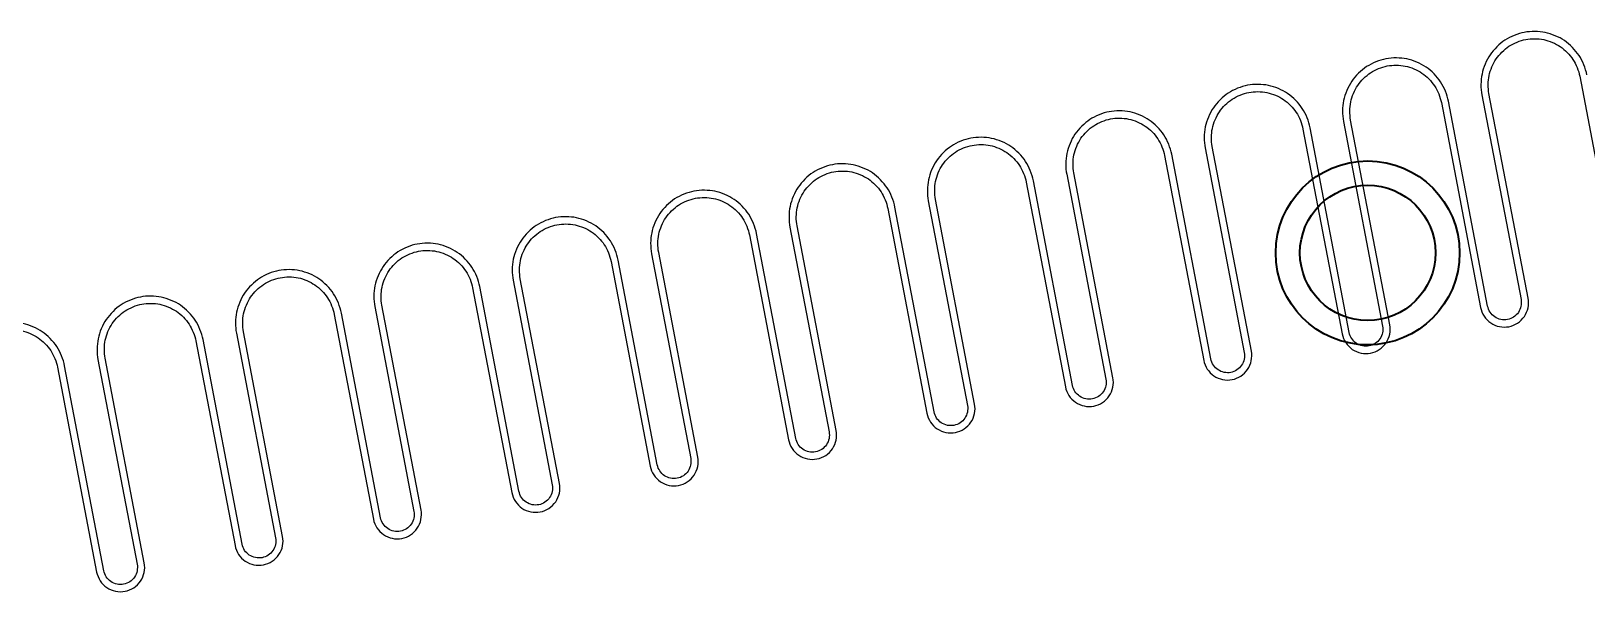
# Model space of a CAD drawing. Header units: millimetres. Extents: x -605 to 8012, y -2292 to 5879.
# Drawn here: x 818.7 to 979.1, y 1654 to 1711.8 of the extents above; entities that cross this region are included whole.
import ezdxf

# ---------------------------------------------------------------- set-up
doc = ezdxf.new("R2010")
doc.units = ezdxf.units.MM
doc.header["$LTSCALE"] = 5
doc.layers.get('0').update_dxf_attribs({"lineweight": 25})
doc.layers.add('Arestas Visíveis', color=7, linetype='Continuous', lineweight=35)

msp = doc.modelspace()

# ---------------------------------------------------------------- linework, layer by layer
for p, q in [((978.35461, 1707.19976), (982.39098, 1686.09416)), ((968.26368, 1705.2699), (972.30006, 1684.16431)), ((973.03671, 1684.30519), (969.00033, 1705.41078)), ((964.08934, 1704.47157), (968.12571, 1683.36598)), ((968.86236, 1683.50686), (964.82598, 1704.61245)), ((949.82406, 1701.74338), (953.86044, 1680.63779)), ((954.59709, 1680.77867), (950.56071, 1701.88427)), ((953.99841, 1702.54171), (958.03478, 1681.43612)), ((958.77143, 1681.577), (954.73506, 1702.6826)), ((944.50616, 1678.84882), (940.46978, 1699.95441)), ((935.55879, 1699.0152), (939.59516, 1677.9096)), ((940.33181, 1678.05049), (936.29544, 1699.15608)), ((939.73313, 1699.81353), (943.76951, 1678.70793)), ((925.46786, 1697.08534), (929.50424, 1675.97975)), ((930.24088, 1676.12063), (926.20451, 1697.22622)), ((921.29351, 1696.28701), (925.32989, 1675.18142)), ((926.06654, 1675.3223), (922.03016, 1696.42789)), ((907.02824, 1693.55882), (911.06461, 1672.45323)), ((911.80126, 1672.59411), (907.76489, 1693.69971)), ((911.20259, 1694.35715), (915.23896, 1673.25156)), ((915.97561, 1673.39244), (911.93924, 1694.49804)), ((892.76297, 1690.83064), (896.79934, 1669.72504)), ((897.53599, 1669.86593), (893.49962, 1690.97152)), ((896.93731, 1691.62897), (900.97369, 1670.52337)), ((901.71034, 1670.66426), (897.67396, 1691.76985)), ((882.67204, 1688.90078), (886.70841, 1667.79519)), ((887.44506, 1667.93607), (883.40869, 1689.04166)), ((878.49769, 1688.10245), (882.53407, 1666.99686)), ((883.27072, 1667.13774), (879.23434, 1688.24333)), ((869.00544, 1664.40955), (864.96907, 1685.51515)), ((868.40676, 1686.17259), (872.44314, 1665.067)), ((873.17979, 1665.20788), (869.14341, 1686.31348)), ((864.23242, 1685.37426), (868.26879, 1664.26867)), ((849.96714, 1682.64608), (854.00352, 1661.54048)), ((854.74017, 1661.68137), (850.70379, 1682.78696)), ((854.14149, 1683.44441), (858.17787, 1662.33881)), ((858.91451, 1662.4797), (854.87814, 1683.58529)), ((839.87622, 1680.71622), (843.91259, 1659.61063)), ((844.64924, 1659.75151), (840.61287, 1680.8571)), ((835.70187, 1679.91789), (839.73825, 1658.8123)), ((840.47489, 1658.95318), (836.43852, 1680.05877)), ((825.61094, 1677.98803), (829.64732, 1656.88244)), ((830.38397, 1657.02332), (826.34759, 1678.12892)), ((821.4366, 1677.1897), (825.47297, 1656.08411)), ((826.20962, 1656.22499), (822.17325, 1677.33059))]:
    msp.add_line(p, q)
for points, knots in [([(979.09126, 1707.34064), (978.96348, 1708.00877), (978.65668, 1708.76522), (977.9092, 1709.90197), (977.33628, 1710.48342), (976.21068, 1711.2476), (975.45886, 1711.56555), (974.12651, 1711.84081), (973.31024, 1711.84684), (971.97397, 1711.59128), (971.21752, 1711.28448), (970.08077, 1710.537), (969.49932, 1709.96408), (968.73514, 1708.83848), (968.4172, 1708.08666), (968.14193, 1706.75431), (968.1359, 1705.93804), (968.26368, 1705.2699)], [0.1632585114, 0.1632585114, 0.1632585114, 0.1632585114, 0.2040731447, 0.2040731447, 0.244887774, 0.244887774, 0.2857024023, 0.2857024023, 0.3265170254, 0.3265170254, 0.367331646, 0.367331646, 0.4081462719, 0.4081462719, 0.4489609036, 0.4489609036, 0.4897755393, 0.4897755393, 0.4897755393, 0.4897755393]), ([(969.00033, 1705.41078), (968.88994, 1705.988), (968.89515, 1706.69321), (969.13296, 1707.84426), (969.40764, 1708.49379), (970.06783, 1709.46623), (970.57017, 1709.9612), (971.55225, 1710.60696), (972.20576, 1710.87202), (973.3602, 1711.0928), (974.06541, 1711.08759), (975.21646, 1710.84978), (975.86599, 1710.5751), (976.83843, 1709.91491), (977.3334, 1709.41257), (977.97916, 1708.43049), (978.24422, 1707.77698), (978.35461, 1707.19976)], [0.1410440705, 0.1410440705, 0.1410440705, 0.1410440705, 0.1763050927, 0.1763050927, 0.2115661115, 0.2115661115, 0.2468271294, 0.2468271294, 0.2820881428, 0.2820881428, 0.3173491542, 0.3173491542, 0.3526101701, 0.3526101701, 0.3878711909, 0.3878711909, 0.4231322152, 0.4231322152, 0.4231322152, 0.4231322152]), ([(964.82598, 1704.61245), (964.69821, 1705.28059), (964.3914, 1706.03703), (963.64393, 1707.17378), (963.071, 1707.75524), (961.94541, 1708.51942), (961.19358, 1708.83736), (959.86123, 1709.11262), (959.04496, 1709.11865), (957.70869, 1708.86309), (956.95225, 1708.55629), (955.8155, 1707.80882), (955.23404, 1707.23589), (954.46986, 1706.1103), (954.15192, 1705.35847), (953.87666, 1704.02612), (953.87063, 1703.20985), (953.99841, 1702.54171)], [0.1632585114, 0.1632585114, 0.1632585114, 0.1632585114, 0.2040731471, 0.2040731471, 0.2448877788, 0.2448877788, 0.2857024047, 0.2857024047, 0.3265170254, 0.3265170254, 0.367331646, 0.367331646, 0.4081462719, 0.4081462719, 0.4489609036, 0.4489609036, 0.4897755393, 0.4897755393, 0.4897755393, 0.4897755393]), ([(954.73506, 1702.6826), (954.62467, 1703.25982), (954.62987, 1703.96502), (954.86768, 1705.11608), (955.14236, 1705.76561), (955.80256, 1706.73804), (956.3049, 1707.23301), (957.28697, 1707.87877), (957.94049, 1708.14383), (959.09493, 1708.36462), (959.80013, 1708.35941), (960.95119, 1708.1216), (961.60072, 1707.84692), (962.57315, 1707.18672), (963.06812, 1706.68438), (963.71389, 1705.70231), (963.97894, 1705.04879), (964.08934, 1704.47157)], [0.1410440705, 0.1410440705, 0.1410440705, 0.1410440705, 0.1763050948, 0.1763050948, 0.2115661156, 0.2115661156, 0.2468271314, 0.2468271314, 0.2820881428, 0.2820881428, 0.3173491542, 0.3173491542, 0.3526101701, 0.3526101701, 0.3878711909, 0.3878711909, 0.4231322152, 0.4231322152, 0.4231322152, 0.4231322152]), ([(950.56071, 1701.88427), (950.43293, 1702.5524), (950.12613, 1703.30884), (949.37866, 1704.4456), (948.80573, 1705.02705), (947.68014, 1705.79123), (946.92831, 1706.10917), (945.59596, 1706.38444), (944.77969, 1706.39046), (943.44342, 1706.13491), (942.68698, 1705.8281), (941.55022, 1705.08063), (940.96877, 1704.5077), (940.20459, 1703.38211), (939.88665, 1702.63028), (939.61138, 1701.29793), (939.60536, 1700.48166), (939.73313, 1699.81353)], [0.1632585114, 0.1632585114, 0.1632585114, 0.1632585114, 0.2040731471, 0.2040731471, 0.2448877788, 0.2448877788, 0.2857024047, 0.2857024047, 0.3265170254, 0.3265170254, 0.367331646, 0.367331646, 0.4081462719, 0.4081462719, 0.4489609036, 0.4489609036, 0.4897755393, 0.4897755393, 0.4897755393, 0.4897755393]), ([(940.46978, 1699.95441), (940.35939, 1700.53163), (940.3646, 1701.23683), (940.60241, 1702.38789), (940.87709, 1703.03742), (941.53729, 1704.00985), (942.03962, 1704.50482), (943.0217, 1705.15059), (943.67521, 1705.41564), (944.82966, 1705.63643), (945.53486, 1705.63122), (946.68592, 1705.39341), (947.33544, 1705.11873), (948.30788, 1704.45853), (948.80285, 1703.9562), (949.44861, 1702.97412), (949.71367, 1702.32061), (949.82406, 1701.74338)], [0.1410440705, 0.1410440705, 0.1410440705, 0.1410440705, 0.1763050927, 0.1763050927, 0.2115661115, 0.2115661115, 0.2468271294, 0.2468271294, 0.2820881428, 0.2820881428, 0.3173491542, 0.3173491542, 0.3526101701, 0.3526101701, 0.3878711909, 0.3878711909, 0.4231322152, 0.4231322152, 0.4231322152, 0.4231322152]), ([(936.29544, 1699.15608), (936.16766, 1699.82421), (935.86085, 1700.58066), (935.11338, 1701.71741), (934.54045, 1702.29886), (933.41486, 1703.06304), (932.66303, 1703.38099), (931.33068, 1703.65625), (930.51441, 1703.66228), (929.17814, 1703.40672), (928.4217, 1703.09992), (927.28495, 1702.35244), (926.70349, 1701.77952), (925.93932, 1700.65392), (925.62137, 1699.9021), (925.34611, 1698.56975), (925.34008, 1697.75348), (925.46786, 1697.08534)], [0.1632585114, 0.1632585114, 0.1632585114, 0.1632585114, 0.2040731471, 0.2040731471, 0.2448877788, 0.2448877788, 0.2857024047, 0.2857024047, 0.3265170254, 0.3265170254, 0.367331646, 0.367331646, 0.4081462719, 0.4081462719, 0.4489609036, 0.4489609036, 0.4897755393, 0.4897755393, 0.4897755393, 0.4897755393]), ([(926.20451, 1697.22622), (926.09412, 1697.80344), (926.09933, 1698.50865), (926.33713, 1699.6597), (926.61181, 1700.30923), (927.27201, 1701.28167), (927.77435, 1701.77664), (928.75642, 1702.4224), (929.40994, 1702.68746), (930.56438, 1702.90824), (931.26958, 1702.90303), (932.42064, 1702.66522), (933.07017, 1702.39054), (934.0426, 1701.73035), (934.53757, 1701.22801), (935.18334, 1700.24593), (935.4484, 1699.59242), (935.55879, 1699.0152)], [0.1410440705, 0.1410440705, 0.1410440705, 0.1410440705, 0.1763050927, 0.1763050927, 0.2115661115, 0.2115661115, 0.2468271294, 0.2468271294, 0.2820881428, 0.2820881428, 0.3173491542, 0.3173491542, 0.3526101701, 0.3526101701, 0.3878711909, 0.3878711909, 0.4231322152, 0.4231322152, 0.4231322152, 0.4231322152]), ([(922.03016, 1696.42789), (921.90238, 1697.09603), (921.59558, 1697.85247), (920.84811, 1698.98922), (920.27518, 1699.57068), (919.14959, 1700.33486), (918.39776, 1700.6528), (917.06541, 1700.92806), (916.24914, 1700.93409), (914.91287, 1700.67853), (914.15643, 1700.37173), (913.01967, 1699.62426), (912.43822, 1699.05133), (911.67404, 1697.92574), (911.3561, 1697.17391), (911.08084, 1695.84156), (911.07481, 1695.02529), (911.20259, 1694.35715)], [0.1632585114, 0.1632585114, 0.1632585114, 0.1632585114, 0.2040731471, 0.2040731471, 0.2448877788, 0.2448877788, 0.2857024047, 0.2857024047, 0.3265170254, 0.3265170254, 0.367331646, 0.367331646, 0.4081462719, 0.4081462719, 0.4489609036, 0.4489609036, 0.4897755393, 0.4897755393, 0.4897755393, 0.4897755393]), ([(911.93924, 1694.49804), (911.82884, 1695.07526), (911.83405, 1695.78046), (912.07186, 1696.93152), (912.34654, 1697.58105), (913.00674, 1698.55348), (913.50907, 1699.04845), (914.49115, 1699.69421), (915.14466, 1699.95927), (916.29911, 1700.18006), (917.00431, 1700.17485), (918.15537, 1699.93704), (918.8049, 1699.66236), (919.77733, 1699.00216), (920.2723, 1698.49982), (920.91806, 1697.51775), (921.18312, 1696.86423), (921.29351, 1696.28701)], [0.1410440705, 0.1410440705, 0.1410440705, 0.1410440705, 0.1763050927, 0.1763050927, 0.2115661115, 0.2115661115, 0.2468271294, 0.2468271294, 0.2820881428, 0.2820881428, 0.3173491542, 0.3173491542, 0.3526101701, 0.3526101701, 0.3878711909, 0.3878711909, 0.4231322152, 0.4231322152, 0.4231322152, 0.4231322152]), ([(907.76489, 1693.69971), (907.63711, 1694.36784), (907.33031, 1695.12428), (906.58283, 1696.26104), (906.00991, 1696.84249), (904.88431, 1697.60667), (904.13249, 1697.92461), (902.80014, 1698.19988), (901.98387, 1698.2059), (900.6476, 1697.95035), (899.89115, 1697.64354), (898.7544, 1696.89607), (898.17295, 1696.32314), (897.40877, 1695.19755), (897.09083, 1694.44572), (896.81556, 1693.11337), (896.80953, 1692.2971), (896.93731, 1691.62897)], [0.1632585114, 0.1632585114, 0.1632585114, 0.1632585114, 0.2040731471, 0.2040731471, 0.2448877788, 0.2448877788, 0.2857024047, 0.2857024047, 0.3265170254, 0.3265170254, 0.367331646, 0.367331646, 0.4081462719, 0.4081462719, 0.4489609036, 0.4489609036, 0.4897755393, 0.4897755393, 0.4897755393, 0.4897755393]), ([(897.67396, 1691.76985), (897.56357, 1692.34707), (897.56878, 1693.05227), (897.80659, 1694.20333), (898.08127, 1694.85286), (898.74146, 1695.82529), (899.2438, 1696.32026), (900.22588, 1696.96603), (900.87939, 1697.23108), (902.03384, 1697.45187), (902.73904, 1697.44666), (903.89009, 1697.20885), (904.53962, 1696.93417), (905.51206, 1696.27397), (906.00703, 1695.77164), (906.65279, 1694.78956), (906.91785, 1694.13605), (907.02824, 1693.55882)], [0.1410440705, 0.1410440705, 0.1410440705, 0.1410440705, 0.1763050948, 0.1763050948, 0.2115661156, 0.2115661156, 0.2468271314, 0.2468271314, 0.2820881428, 0.2820881428, 0.3173491542, 0.3173491542, 0.3526101701, 0.3526101701, 0.3878711909, 0.3878711909, 0.4231322152, 0.4231322152, 0.4231322152, 0.4231322152]), ([(893.49962, 1690.97152), (893.37184, 1691.63965), (893.06503, 1692.3961), (892.31756, 1693.53285), (891.74463, 1694.1143), (890.61904, 1694.87848), (889.86721, 1695.19643), (888.53486, 1695.47169), (887.71859, 1695.47772), (886.38232, 1695.22216), (885.62588, 1694.91536), (884.48913, 1694.16788), (883.90767, 1693.59496), (883.14349, 1692.46936), (882.82555, 1691.71754), (882.55029, 1690.38519), (882.54426, 1689.56892), (882.67204, 1688.90078)], [0.1632585114, 0.1632585114, 0.1632585114, 0.1632585114, 0.2040731471, 0.2040731471, 0.2448877788, 0.2448877788, 0.2857024047, 0.2857024047, 0.3265170254, 0.3265170254, 0.367331646, 0.367331646, 0.4081462719, 0.4081462719, 0.4489609036, 0.4489609036, 0.4897755393, 0.4897755393, 0.4897755393, 0.4897755393]), ([(883.40869, 1689.04166), (883.2983, 1689.61888), (883.3035, 1690.32409), (883.54131, 1691.47514), (883.81599, 1692.12467), (884.47619, 1693.09711), (884.97853, 1693.59208), (885.9606, 1694.23784), (886.61412, 1694.5029), (887.76856, 1694.72368), (888.47376, 1694.71847), (889.62482, 1694.48066), (890.27435, 1694.20598), (891.24678, 1693.54579), (891.74175, 1693.04345), (892.38752, 1692.06137), (892.65257, 1691.40786), (892.76297, 1690.83064)], [0.1410440705, 0.1410440705, 0.1410440705, 0.1410440705, 0.1763050948, 0.1763050948, 0.2115661156, 0.2115661156, 0.2468271314, 0.2468271314, 0.2820881428, 0.2820881428, 0.3173491542, 0.3173491542, 0.3526101701, 0.3526101701, 0.3878711909, 0.3878711909, 0.4231322152, 0.4231322152, 0.4231322152, 0.4231322152]), ([(879.23434, 1688.24333), (879.10656, 1688.91147), (878.79976, 1689.66791), (878.05229, 1690.80466), (877.47936, 1691.38612), (876.35377, 1692.1503), (875.60194, 1692.46824), (874.26959, 1692.7435), (873.45332, 1692.74953), (872.11705, 1692.49397), (871.36061, 1692.18717), (870.22385, 1691.4397), (869.6424, 1690.86677), (868.87822, 1689.74118), (868.56028, 1688.98935), (868.28501, 1687.657), (868.27899, 1686.84073), (868.40676, 1686.17259)], [0.1632585114, 0.1632585114, 0.1632585114, 0.1632585114, 0.2040731471, 0.2040731471, 0.2448877788, 0.2448877788, 0.2857024047, 0.2857024047, 0.3265170254, 0.3265170254, 0.367331646, 0.367331646, 0.4081462719, 0.4081462719, 0.4489609036, 0.4489609036, 0.4897755393, 0.4897755393, 0.4897755393, 0.4897755393]), ([(869.14341, 1686.31348), (869.03302, 1686.8907), (869.03823, 1687.5959), (869.27604, 1688.74696), (869.55072, 1689.39649), (870.21092, 1690.36892), (870.71325, 1690.86389), (871.69533, 1691.50965), (872.34884, 1691.77471), (873.50329, 1691.9955), (874.20849, 1691.99029), (875.35955, 1691.75248), (876.00907, 1691.4778), (876.98151, 1690.8176), (877.47648, 1690.31526), (878.12224, 1689.33319), (878.3873, 1688.67967), (878.49769, 1688.10245)], [0.1410440705, 0.1410440705, 0.1410440705, 0.1410440705, 0.1763050948, 0.1763050948, 0.2115661156, 0.2115661156, 0.2468271314, 0.2468271314, 0.2820881428, 0.2820881428, 0.3173491542, 0.3173491542, 0.3526101701, 0.3526101701, 0.3878711909, 0.3878711909, 0.4231322152, 0.4231322152, 0.4231322152, 0.4231322152]), ([(864.96907, 1685.51515), (864.84129, 1686.18328), (864.53448, 1686.93972), (863.78701, 1688.07648), (863.21408, 1688.65793), (862.08849, 1689.42211), (861.33666, 1689.74005), (860.00431, 1690.01532), (859.18804, 1690.02134), (857.85177, 1689.76579), (857.09533, 1689.45898), (855.95858, 1688.71151), (855.37713, 1688.13858), (854.61295, 1687.01299), (854.295, 1686.26116), (854.01974, 1684.92881), (854.01371, 1684.11254), (854.14149, 1683.44441)], [0.1632585114, 0.1632585114, 0.1632585114, 0.1632585114, 0.2040731471, 0.2040731471, 0.2448877788, 0.2448877788, 0.2857024047, 0.2857024047, 0.3265170254, 0.3265170254, 0.367331646, 0.367331646, 0.4081462719, 0.4081462719, 0.4489609036, 0.4489609036, 0.4897755393, 0.4897755393, 0.4897755393, 0.4897755393]), ([(854.87814, 1683.58529), (854.76775, 1684.16251), (854.77296, 1684.86771), (855.01076, 1686.01877), (855.28544, 1686.6683), (855.94564, 1687.64073), (856.44798, 1688.1357), (857.43006, 1688.78147), (858.08357, 1689.04652), (859.23801, 1689.26731), (859.94321, 1689.2621), (861.09427, 1689.02429), (861.7438, 1688.74961), (862.71623, 1688.08941), (863.2112, 1687.58708), (863.85697, 1686.605), (864.12203, 1685.95149), (864.23242, 1685.37426)], [0.1410440705, 0.1410440705, 0.1410440705, 0.1410440705, 0.1763050948, 0.1763050948, 0.2115661156, 0.2115661156, 0.2468271314, 0.2468271314, 0.2820881428, 0.2820881428, 0.3173491542, 0.3173491542, 0.3526101701, 0.3526101701, 0.3878711909, 0.3878711909, 0.4231322152, 0.4231322152, 0.4231322152, 0.4231322152]), ([(850.70379, 1682.78696), (850.57601, 1683.45509), (850.26921, 1684.21154), (849.52174, 1685.34829), (848.94881, 1685.92974), (847.82322, 1686.69392), (847.07139, 1687.01187), (845.73904, 1687.28713), (844.92277, 1687.29316), (843.5865, 1687.0376), (842.83006, 1686.7308), (841.6933, 1685.98332), (841.11185, 1685.4104), (840.34767, 1684.2848), (840.02973, 1683.53298), (839.75447, 1682.20063), (839.74844, 1681.38436), (839.87622, 1680.71622)], [0.1632585114, 0.1632585114, 0.1632585114, 0.1632585114, 0.2040731471, 0.2040731471, 0.2448877788, 0.2448877788, 0.2857024047, 0.2857024047, 0.3265170254, 0.3265170254, 0.367331646, 0.367331646, 0.4081462719, 0.4081462719, 0.4489609036, 0.4489609036, 0.4897755393, 0.4897755393, 0.4897755393, 0.4897755393]), ([(840.61287, 1680.8571), (840.50247, 1681.43432), (840.50768, 1682.13953), (840.74549, 1683.29058), (841.02017, 1683.94011), (841.68037, 1684.91255), (842.1827, 1685.40752), (843.16478, 1686.05328), (843.81829, 1686.31834), (844.97274, 1686.53912), (845.67794, 1686.53391), (846.829, 1686.2961), (847.47853, 1686.02142), (848.45096, 1685.36123), (848.94593, 1684.85889), (849.59169, 1683.87681), (849.85675, 1683.2233), (849.96714, 1682.64608)], [0.1410440705, 0.1410440705, 0.1410440705, 0.1410440705, 0.1763050948, 0.1763050948, 0.2115661156, 0.2115661156, 0.2468271314, 0.2468271314, 0.2820881428, 0.2820881428, 0.3173491542, 0.3173491542, 0.3526101701, 0.3526101701, 0.3878711909, 0.3878711909, 0.4231322152, 0.4231322152, 0.4231322152, 0.4231322152]), ([(836.43852, 1680.05877), (836.31074, 1680.72691), (836.00394, 1681.48335), (835.25646, 1682.6201), (834.68354, 1683.20156), (833.55794, 1683.96574), (832.80612, 1684.28368), (831.47377, 1684.55894), (830.6575, 1684.56497), (829.32123, 1684.30941), (828.56478, 1684.00261), (827.42803, 1683.25514), (826.84658, 1682.68221), (826.0824, 1681.55662), (825.76446, 1680.80479), (825.48919, 1679.47244), (825.48316, 1678.65617), (825.61094, 1677.98803)], [0.1632585114, 0.1632585114, 0.1632585114, 0.1632585114, 0.2040731471, 0.2040731471, 0.2448877788, 0.2448877788, 0.2857024047, 0.2857024047, 0.3265170254, 0.3265170254, 0.367331646, 0.367331646, 0.4081462719, 0.4081462719, 0.4489609036, 0.4489609036, 0.4897755393, 0.4897755393, 0.4897755393, 0.4897755393]), ([(968.12571, 1683.36598), (968.18367, 1683.06294), (968.32282, 1682.71984), (968.66185, 1682.20425), (968.92171, 1681.94052), (969.43223, 1681.59392), (969.77324, 1681.44971), (970.37754, 1681.32486), (970.74777, 1681.32213), (971.05081, 1681.38009), (971.35386, 1681.43804), (971.69695, 1681.5772), (972.21254, 1681.91622), (972.47627, 1682.17608), (972.82287, 1682.68661), (972.96708, 1683.02761), (973.09193, 1683.63192), (973.09466, 1684.00215), (973.03671, 1684.30519)], [0.2221444022, 0.2221444022, 0.2221444022, 0.2221444022, 0.2406564375, 0.2406564375, 0.2591684717, 0.2591684717, 0.2776805044, 0.2776805044, 0.2961925361, 0.2961925361, 0.2961925361, 0.3147045678, 0.3147045678, 0.3332166006, 0.3332166006, 0.3517286347, 0.3517286347, 0.37024067, 0.37024067, 0.37024067, 0.37024067]), ([(972.30006, 1684.16431), (972.34063, 1683.95218), (972.33871, 1683.69302), (972.25132, 1683.27), (972.15037, 1683.0313), (971.90775, 1682.67393), (971.72314, 1682.49203), (971.36223, 1682.25471), (971.12206, 1682.1573), (970.90993, 1682.11673), (970.6978, 1682.07617), (970.43864, 1682.07808), (970.01563, 1682.16547), (969.77693, 1682.26642), (969.41956, 1682.50904), (969.23766, 1682.69365), (969.00034, 1683.05456), (968.90293, 1683.29473), (968.86236, 1683.50686)], [0.1555010815, 0.1555010815, 0.1555010815, 0.1555010815, 0.1684595062, 0.1684595062, 0.1814179302, 0.1814179302, 0.1943763531, 0.1943763531, 0.2073347753, 0.2073347753, 0.2073347753, 0.2202931975, 0.2202931975, 0.2332516204, 0.2332516204, 0.2462100443, 0.2462100443, 0.259168469, 0.259168469, 0.259168469, 0.259168469]), ([(826.34759, 1678.12892), (826.2372, 1678.70614), (826.24241, 1679.41134), (826.48022, 1680.5624), (826.7549, 1681.21193), (827.41509, 1682.18436), (827.91743, 1682.67933), (828.89951, 1683.32509), (829.55302, 1683.59015), (830.70747, 1683.81094), (831.41267, 1683.80573), (832.56372, 1683.56792), (833.21325, 1683.29324), (834.18569, 1682.63304), (834.68066, 1682.1307), (835.32642, 1681.14863), (835.59148, 1680.49511), (835.70187, 1679.91789)], [0.1410440705, 0.1410440705, 0.1410440705, 0.1410440705, 0.1763050948, 0.1763050948, 0.2115661156, 0.2115661156, 0.2468271314, 0.2468271314, 0.2820881428, 0.2820881428, 0.3173491542, 0.3173491542, 0.3526101701, 0.3526101701, 0.3878711909, 0.3878711909, 0.4231322152, 0.4231322152, 0.4231322152, 0.4231322152]), ([(822.17325, 1677.33059), (822.04547, 1677.99872), (821.73866, 1678.75516), (820.99119, 1679.89192), (820.41826, 1680.47337), (819.29267, 1681.23755), (818.54084, 1681.55549), (817.20849, 1681.83076), (816.39222, 1681.83678), (815.05595, 1681.58123), (814.29951, 1681.27442), (813.16276, 1680.52695), (812.5813, 1679.95402), (811.81712, 1678.82843), (811.49918, 1678.0766), (811.22392, 1676.74425), (811.21789, 1675.92798), (811.34567, 1675.25985)], [0.1632585114, 0.1632585114, 0.1632585114, 0.1632585114, 0.2040731471, 0.2040731471, 0.2448877788, 0.2448877788, 0.2857024047, 0.2857024047, 0.3265170254, 0.3265170254, 0.367331646, 0.367331646, 0.4081462719, 0.4081462719, 0.4489609036, 0.4489609036, 0.4897755393, 0.4897755393, 0.4897755393, 0.4897755393]), ([(812.08232, 1675.40073), (811.97193, 1675.97795), (811.97713, 1676.68315), (812.21494, 1677.83421), (812.48962, 1678.48374), (813.14982, 1679.45617), (813.65216, 1679.95114), (814.63423, 1680.59691), (815.28775, 1680.86196), (816.44219, 1681.08275), (817.14739, 1681.07754), (818.29845, 1680.83973), (818.94798, 1680.56505), (819.92041, 1679.90485), (820.41538, 1679.40252), (821.06115, 1678.42044), (821.3262, 1677.76693), (821.4366, 1677.1897)], [0.1410440705, 0.1410440705, 0.1410440705, 0.1410440705, 0.1763050948, 0.1763050948, 0.2115661156, 0.2115661156, 0.2468271314, 0.2468271314, 0.2820881428, 0.2820881428, 0.3173491542, 0.3173491542, 0.3526101701, 0.3526101701, 0.3878711909, 0.3878711909, 0.4231322152, 0.4231322152, 0.4231322152, 0.4231322152]), ([(953.86044, 1680.63779), (953.91839, 1680.33475), (954.05755, 1679.99165), (954.39657, 1679.47606), (954.65643, 1679.21234), (955.16696, 1678.86573), (955.50796, 1678.72153), (956.11227, 1678.59668), (956.4825, 1678.59394), (956.78554, 1678.6519), (957.08858, 1678.70985), (957.43168, 1678.84901), (957.94727, 1679.18804), (958.21099, 1679.44789), (958.5576, 1679.95842), (958.7018, 1680.29942), (958.82665, 1680.90373), (958.82939, 1681.27396), (958.77143, 1681.577)], [0.2221444022, 0.2221444022, 0.2221444022, 0.2221444022, 0.2406564375, 0.2406564375, 0.2591684717, 0.2591684717, 0.2776805044, 0.2776805044, 0.2961925361, 0.2961925361, 0.2961925361, 0.3147045678, 0.3147045678, 0.3332166006, 0.3332166006, 0.3517286347, 0.3517286347, 0.37024067, 0.37024067, 0.37024067, 0.37024067]), ([(958.03478, 1681.43612), (958.07535, 1681.22399), (958.07344, 1680.96483), (957.98604, 1680.54182), (957.8851, 1680.30311), (957.64248, 1679.94575), (957.45787, 1679.76384), (957.09695, 1679.52653), (956.85679, 1679.42912), (956.64466, 1679.38855), (956.43253, 1679.34798), (956.17337, 1679.34989), (955.75035, 1679.43729), (955.51165, 1679.53823), (955.15428, 1679.78086), (954.97238, 1679.96546), (954.73506, 1680.32638), (954.63766, 1680.56654), (954.59709, 1680.77867)], [0.1555010815, 0.1555010815, 0.1555010815, 0.1555010815, 0.1684595062, 0.1684595062, 0.1814179302, 0.1814179302, 0.1943763531, 0.1943763531, 0.2073347753, 0.2073347753, 0.2073347753, 0.2202931975, 0.2202931975, 0.2332516204, 0.2332516204, 0.2462100443, 0.2462100443, 0.259168469, 0.259168469, 0.259168469, 0.259168469]), ([(939.59516, 1677.9096), (939.65312, 1677.60656), (939.79227, 1677.26347), (940.1313, 1676.74788), (940.39116, 1676.48415), (940.90169, 1676.13755), (941.24269, 1675.99334), (941.84699, 1675.86849), (942.21722, 1675.86576), (942.52027, 1675.92371), (942.82331, 1675.98167), (943.1664, 1676.12082), (943.68199, 1676.45985), (943.94572, 1676.71971), (944.29232, 1677.23024), (944.43653, 1677.57124), (944.56138, 1678.17554), (944.56411, 1678.54577), (944.50616, 1678.84882)], [0.2221444022, 0.2221444022, 0.2221444022, 0.2221444022, 0.2406564375, 0.2406564375, 0.2591684717, 0.2591684717, 0.2776805044, 0.2776805044, 0.2961925361, 0.2961925361, 0.2961925361, 0.3147045678, 0.3147045678, 0.3332166006, 0.3332166006, 0.3517286347, 0.3517286347, 0.37024067, 0.37024067, 0.37024067, 0.37024067]), ([(943.76951, 1678.70793), (943.81008, 1678.4958), (943.80816, 1678.23664), (943.72077, 1677.81363), (943.61982, 1677.57493), (943.3772, 1677.21756), (943.19259, 1677.03566), (942.83168, 1676.79834), (942.59151, 1676.70093), (942.37938, 1676.66036), (942.16726, 1676.61979), (941.90809, 1676.62171), (941.48508, 1676.7091), (941.24638, 1676.81005), (940.88901, 1677.05267), (940.70711, 1677.23728), (940.46979, 1677.59819), (940.37238, 1677.83836), (940.33181, 1678.05049)], [0.1555010815, 0.1555010815, 0.1555010815, 0.1555010815, 0.1684595062, 0.1684595062, 0.1814179302, 0.1814179302, 0.1943763531, 0.1943763531, 0.2073347753, 0.2073347753, 0.2073347753, 0.2202931975, 0.2202931975, 0.2332516204, 0.2332516204, 0.2462100443, 0.2462100443, 0.259168469, 0.259168469, 0.259168469, 0.259168469]), ([(925.32989, 1675.18142), (925.38784, 1674.87838), (925.527, 1674.53528), (925.86603, 1674.01969), (926.12589, 1673.75596), (926.63641, 1673.40936), (926.97741, 1673.26515), (927.58172, 1673.1403), (927.95195, 1673.13757), (928.25499, 1673.19553), (928.55803, 1673.25348), (928.90113, 1673.39264), (929.41672, 1673.73166), (929.68045, 1673.99152), (930.02705, 1674.50205), (930.17126, 1674.84305), (930.29611, 1675.44736), (930.29884, 1675.81759), (930.24088, 1676.12063)], [0.2221444022, 0.2221444022, 0.2221444022, 0.2221444022, 0.2406564375, 0.2406564375, 0.2591684717, 0.2591684717, 0.2776805044, 0.2776805044, 0.2961925361, 0.2961925361, 0.2961925361, 0.3147045678, 0.3147045678, 0.3332166006, 0.3332166006, 0.3517286347, 0.3517286347, 0.37024067, 0.37024067, 0.37024067, 0.37024067]), ([(929.50424, 1675.97975), (929.5448, 1675.76762), (929.54289, 1675.50846), (929.4555, 1675.08544), (929.35455, 1674.84674), (929.11193, 1674.48937), (928.92732, 1674.30747), (928.56641, 1674.07015), (928.32624, 1673.97274), (928.11411, 1673.93217), (927.90198, 1673.89161), (927.64282, 1673.89352), (927.21981, 1673.98091), (926.9811, 1674.08186), (926.62374, 1674.32448), (926.44183, 1674.50909), (926.20452, 1674.87), (926.10711, 1675.11017), (926.06654, 1675.3223)], [0.1555010815, 0.1555010815, 0.1555010815, 0.1555010815, 0.1684595062, 0.1684595062, 0.1814179302, 0.1814179302, 0.1943763531, 0.1943763531, 0.2073347753, 0.2073347753, 0.2073347753, 0.2202931979, 0.2202931979, 0.2332516212, 0.2332516212, 0.2462100447, 0.2462100447, 0.259168469, 0.259168469, 0.259168469, 0.259168469]), ([(911.06461, 1672.45323), (911.12257, 1672.15019), (911.26173, 1671.80709), (911.60075, 1671.2915), (911.86061, 1671.02778), (912.37114, 1670.68117), (912.71214, 1670.53697), (913.31645, 1670.41212), (913.68668, 1670.40938), (913.98972, 1670.46734), (914.29276, 1670.52529), (914.63586, 1670.66445), (915.15145, 1671.00348), (915.41517, 1671.26333), (915.76178, 1671.77386), (915.90598, 1672.11486), (916.03083, 1672.71917), (916.03357, 1673.0894), (915.97561, 1673.39244)], [0.2221444022, 0.2221444022, 0.2221444022, 0.2221444022, 0.2406564375, 0.2406564375, 0.2591684717, 0.2591684717, 0.2776805044, 0.2776805044, 0.2961925361, 0.2961925361, 0.2961925361, 0.3147045678, 0.3147045678, 0.3332166006, 0.3332166006, 0.3517286347, 0.3517286347, 0.37024067, 0.37024067, 0.37024067, 0.37024067]), ([(915.23896, 1673.25156), (915.27953, 1673.03943), (915.27762, 1672.78027), (915.19022, 1672.35726), (915.08928, 1672.11855), (914.84665, 1671.76119), (914.66205, 1671.57928), (914.30113, 1671.34197), (914.06097, 1671.24456), (913.84884, 1671.20399), (913.63671, 1671.16342), (913.37755, 1671.16533), (912.95453, 1671.25273), (912.71583, 1671.35367), (912.35846, 1671.5963), (912.17656, 1671.7809), (911.93924, 1672.14182), (911.84183, 1672.38198), (911.80126, 1672.59411)], [0.1555010815, 0.1555010815, 0.1555010815, 0.1555010815, 0.1684595062, 0.1684595062, 0.1814179302, 0.1814179302, 0.1943763531, 0.1943763531, 0.2073347753, 0.2073347753, 0.2073347753, 0.2202931975, 0.2202931975, 0.2332516204, 0.2332516204, 0.2462100443, 0.2462100443, 0.259168469, 0.259168469, 0.259168469, 0.259168469]), ([(896.79934, 1669.72504), (896.8573, 1669.422), (896.99645, 1669.07891), (897.33548, 1668.56332), (897.59534, 1668.29959), (898.10586, 1667.95299), (898.44687, 1667.80878), (899.05117, 1667.68393), (899.4214, 1667.6812), (899.72444, 1667.73915), (900.02749, 1667.79711), (900.37058, 1667.93626), (900.88617, 1668.27529), (901.1499, 1668.53515), (901.4965, 1669.04568), (901.64071, 1669.38668), (901.76556, 1669.99098), (901.76829, 1670.36121), (901.71034, 1670.66426)], [0.2221444022, 0.2221444022, 0.2221444022, 0.2221444022, 0.2406564375, 0.2406564375, 0.2591684717, 0.2591684717, 0.2776805044, 0.2776805044, 0.2961925361, 0.2961925361, 0.2961925361, 0.3147045678, 0.3147045678, 0.3332166006, 0.3332166006, 0.3517286347, 0.3517286347, 0.37024067, 0.37024067, 0.37024067, 0.37024067]), ([(900.97369, 1670.52337), (901.01426, 1670.31124), (901.01234, 1670.05208), (900.92495, 1669.62907), (900.824, 1669.39037), (900.58138, 1669.033), (900.39677, 1668.8511), (900.03586, 1668.61378), (899.79569, 1668.51637), (899.58356, 1668.4758), (899.37143, 1668.43523), (899.11227, 1668.43715), (898.68926, 1668.52454), (898.45056, 1668.62549), (898.09319, 1668.86811), (897.91129, 1669.05272), (897.67397, 1669.41363), (897.57656, 1669.6538), (897.53599, 1669.86593)], [0.1555010815, 0.1555010815, 0.1555010815, 0.1555010815, 0.1684595062, 0.1684595062, 0.1814179302, 0.1814179302, 0.1943763531, 0.1943763531, 0.2073347753, 0.2073347753, 0.2073347753, 0.2202931975, 0.2202931975, 0.2332516204, 0.2332516204, 0.2462100443, 0.2462100443, 0.259168469, 0.259168469, 0.259168469, 0.259168469]), ([(882.53407, 1666.99686), (882.59202, 1666.69382), (882.73118, 1666.35072), (883.0702, 1665.83513), (883.33006, 1665.5714), (883.84059, 1665.2248), (884.18159, 1665.08059), (884.7859, 1664.95574), (885.15613, 1664.95301), (885.45917, 1665.01097), (885.76221, 1665.06892), (886.10531, 1665.20808), (886.6209, 1665.5471), (886.88462, 1665.80696), (887.23123, 1666.31749), (887.37543, 1666.65849), (887.50028, 1667.2628), (887.50302, 1667.63303), (887.44506, 1667.93607)], [0.2221444022, 0.2221444022, 0.2221444022, 0.2221444022, 0.2406564375, 0.2406564375, 0.2591684717, 0.2591684717, 0.2776805044, 0.2776805044, 0.2961925361, 0.2961925361, 0.2961925361, 0.3147045678, 0.3147045678, 0.3332166006, 0.3332166006, 0.3517286347, 0.3517286347, 0.37024067, 0.37024067, 0.37024067, 0.37024067]), ([(886.70841, 1667.79519), (886.74898, 1667.58306), (886.74707, 1667.3239), (886.65967, 1666.90088), (886.55873, 1666.66218), (886.31611, 1666.30481), (886.1315, 1666.12291), (885.77058, 1665.88559), (885.53042, 1665.78818), (885.31829, 1665.74761), (885.10616, 1665.70705), (884.847, 1665.70896), (884.42398, 1665.79635), (884.18528, 1665.8973), (883.82791, 1666.13992), (883.64601, 1666.32453), (883.40869, 1666.68544), (883.31129, 1666.92561), (883.27072, 1667.13774)], [0.1555010815, 0.1555010815, 0.1555010815, 0.1555010815, 0.1684595062, 0.1684595062, 0.1814179302, 0.1814179302, 0.1943763531, 0.1943763531, 0.2073347753, 0.2073347753, 0.2073347753, 0.2202931975, 0.2202931975, 0.2332516204, 0.2332516204, 0.2462100443, 0.2462100443, 0.259168469, 0.259168469, 0.259168469, 0.259168469]), ([(868.26879, 1664.26867), (868.32675, 1663.96563), (868.4659, 1663.62253), (868.80493, 1663.10694), (869.06479, 1662.84322), (869.57532, 1662.49661), (869.91632, 1662.35241), (870.52062, 1662.22756), (870.89086, 1662.22482), (871.1939, 1662.28278), (871.49694, 1662.34073), (871.84003, 1662.47989), (872.35562, 1662.81892), (872.61935, 1663.07877), (872.96595, 1663.5893), (873.11016, 1663.9303), (873.23501, 1664.53461), (873.23774, 1664.90484), (873.17979, 1665.20788)], [0.2221444022, 0.2221444022, 0.2221444022, 0.2221444022, 0.2406564375, 0.2406564375, 0.2591684717, 0.2591684717, 0.2776805044, 0.2776805044, 0.2961925361, 0.2961925361, 0.2961925361, 0.3147045678, 0.3147045678, 0.3332166006, 0.3332166006, 0.3517286347, 0.3517286347, 0.37024067, 0.37024067, 0.37024067, 0.37024067]), ([(872.44314, 1665.067), (872.48371, 1664.85487), (872.48179, 1664.59571), (872.3944, 1664.1727), (872.29345, 1663.93399), (872.05083, 1663.57663), (871.86622, 1663.39472), (871.50531, 1663.15741), (871.26514, 1663.06), (871.05302, 1663.01943), (870.84089, 1662.97886), (870.58172, 1662.98077), (870.15871, 1663.06817), (869.92001, 1663.16911), (869.56264, 1663.41174), (869.38074, 1663.59634), (869.14342, 1663.95726), (869.04601, 1664.19742), (869.00544, 1664.40955)], [0.1555010815, 0.1555010815, 0.1555010815, 0.1555010815, 0.1684595062, 0.1684595062, 0.1814179302, 0.1814179302, 0.1943763531, 0.1943763531, 0.2073347753, 0.2073347753, 0.2073347753, 0.2202931975, 0.2202931975, 0.2332516204, 0.2332516204, 0.2462100443, 0.2462100443, 0.259168469, 0.259168469, 0.259168469, 0.259168469]), ([(854.00352, 1661.54048), (854.06147, 1661.23744), (854.20063, 1660.89435), (854.53966, 1660.37876), (854.79952, 1660.11503), (855.31004, 1659.76843), (855.65105, 1659.62422), (856.25535, 1659.49937), (856.62558, 1659.49664), (856.92862, 1659.55459), (857.23166, 1659.61255), (857.57476, 1659.7517), (858.09035, 1660.09073), (858.35408, 1660.35059), (858.70068, 1660.86112), (858.84489, 1661.20212), (858.96974, 1661.80642), (858.97247, 1662.17665), (858.91451, 1662.4797)], [0.2221444022, 0.2221444022, 0.2221444022, 0.2221444022, 0.2406564375, 0.2406564375, 0.2591684717, 0.2591684717, 0.2776805044, 0.2776805044, 0.2961925361, 0.2961925361, 0.2961925361, 0.3147045678, 0.3147045678, 0.3332166006, 0.3332166006, 0.3517286347, 0.3517286347, 0.37024067, 0.37024067, 0.37024067, 0.37024067]), ([(858.17787, 1662.33881), (858.21843, 1662.12668), (858.21652, 1661.86752), (858.12913, 1661.44451), (858.02818, 1661.20581), (857.78556, 1660.84844), (857.60095, 1660.66654), (857.24004, 1660.42922), (856.99987, 1660.33181), (856.78774, 1660.29124), (856.57561, 1660.25067), (856.31645, 1660.25259), (855.89344, 1660.33998), (855.65474, 1660.44093), (855.29737, 1660.68355), (855.11546, 1660.86816), (854.87815, 1661.22907), (854.78074, 1661.46924), (854.74017, 1661.68137)], [0.1555010815, 0.1555010815, 0.1555010815, 0.1555010815, 0.1684595062, 0.1684595062, 0.1814179302, 0.1814179302, 0.1943763531, 0.1943763531, 0.2073347753, 0.2073347753, 0.2073347753, 0.2202931975, 0.2202931975, 0.2332516204, 0.2332516204, 0.2462100443, 0.2462100443, 0.259168469, 0.259168469, 0.259168469, 0.259168469]), ([(839.73825, 1658.8123), (839.7962, 1658.50926), (839.93536, 1658.16616), (840.27438, 1657.65057), (840.53424, 1657.38684), (841.04477, 1657.04024), (841.38577, 1656.89603), (841.99008, 1656.77118), (842.36031, 1656.76845), (842.66335, 1656.82641), (842.96639, 1656.88436), (843.30949, 1657.02352), (843.82508, 1657.36254), (844.0888, 1657.6224), (844.43541, 1658.13293), (844.57961, 1658.47393), (844.70446, 1659.07824), (844.7072, 1659.44847), (844.64924, 1659.75151)], [0.2221444022, 0.2221444022, 0.2221444022, 0.2221444022, 0.2406564375, 0.2406564375, 0.2591684717, 0.2591684717, 0.2776805044, 0.2776805044, 0.2961925361, 0.2961925361, 0.2961925361, 0.3147045678, 0.3147045678, 0.3332166006, 0.3332166006, 0.3517286347, 0.3517286347, 0.37024067, 0.37024067, 0.37024067, 0.37024067]), ([(843.91259, 1659.61063), (843.95316, 1659.3985), (843.95125, 1659.13934), (843.86385, 1658.71632), (843.76291, 1658.47762), (843.52028, 1658.12025), (843.33568, 1657.93835), (842.97476, 1657.70103), (842.7346, 1657.60362), (842.52247, 1657.56305), (842.31034, 1657.52249), (842.05118, 1657.5244), (841.62816, 1657.61179), (841.38946, 1657.71274), (841.03209, 1657.95536), (840.85019, 1658.13997), (840.61287, 1658.50088), (840.51546, 1658.74105), (840.47489, 1658.95318)], [0.1555010815, 0.1555010815, 0.1555010815, 0.1555010815, 0.1684595062, 0.1684595062, 0.1814179302, 0.1814179302, 0.1943763531, 0.1943763531, 0.2073347753, 0.2073347753, 0.2073347753, 0.2202931975, 0.2202931975, 0.2332516204, 0.2332516204, 0.2462100443, 0.2462100443, 0.259168469, 0.259168469, 0.259168469, 0.259168469]), ([(825.47297, 1656.08411), (825.53093, 1655.78107), (825.67008, 1655.43797), (826.00911, 1654.92238), (826.26897, 1654.65866), (826.7795, 1654.31205), (827.1205, 1654.16785), (827.7248, 1654.043), (828.09503, 1654.04026), (828.39808, 1654.09822), (828.70112, 1654.15617), (829.04421, 1654.29533), (829.5598, 1654.63436), (829.82353, 1654.89421), (830.17013, 1655.40474), (830.31434, 1655.74574), (830.43919, 1656.35005), (830.44192, 1656.72028), (830.38397, 1657.02332)], [0.2221444022, 0.2221444022, 0.2221444022, 0.2221444022, 0.2406564375, 0.2406564375, 0.2591684717, 0.2591684717, 0.2776805044, 0.2776805044, 0.2961925361, 0.2961925361, 0.2961925361, 0.3147045678, 0.3147045678, 0.3332166006, 0.3332166006, 0.3517286347, 0.3517286347, 0.37024067, 0.37024067, 0.37024067, 0.37024067]), ([(829.64732, 1656.88244), (829.68789, 1656.67031), (829.68597, 1656.41115), (829.59858, 1655.98814), (829.49763, 1655.74943), (829.25501, 1655.39207), (829.0704, 1655.21016), (828.70949, 1654.97285), (828.46932, 1654.87544), (828.25719, 1654.83487), (828.04506, 1654.7943), (827.7859, 1654.79621), (827.36289, 1654.88361), (827.12419, 1654.98455), (826.76682, 1655.22718), (826.58492, 1655.41178), (826.3476, 1655.7727), (826.25019, 1656.01286), (826.20962, 1656.22499)], [0.1555010815, 0.1555010815, 0.1555010815, 0.1555010815, 0.1684595062, 0.1684595062, 0.1814179302, 0.1814179302, 0.1943763531, 0.1943763531, 0.2073347753, 0.2073347753, 0.2073347753, 0.2202931975, 0.2202931975, 0.2332516204, 0.2332516204, 0.2462100443, 0.2462100443, 0.259168469, 0.259168469, 0.259168469, 0.259168469])]:
    msp.add_open_spline(points, degree=3, knots=knots)
at = {"layer": 'Arestas Visíveis'}
for radius in [9.48, 6.98]:
    msp.add_circle((956.49544, 1688.98644), radius, dxfattribs=at)

doc.saveas('drawing.dxf')
